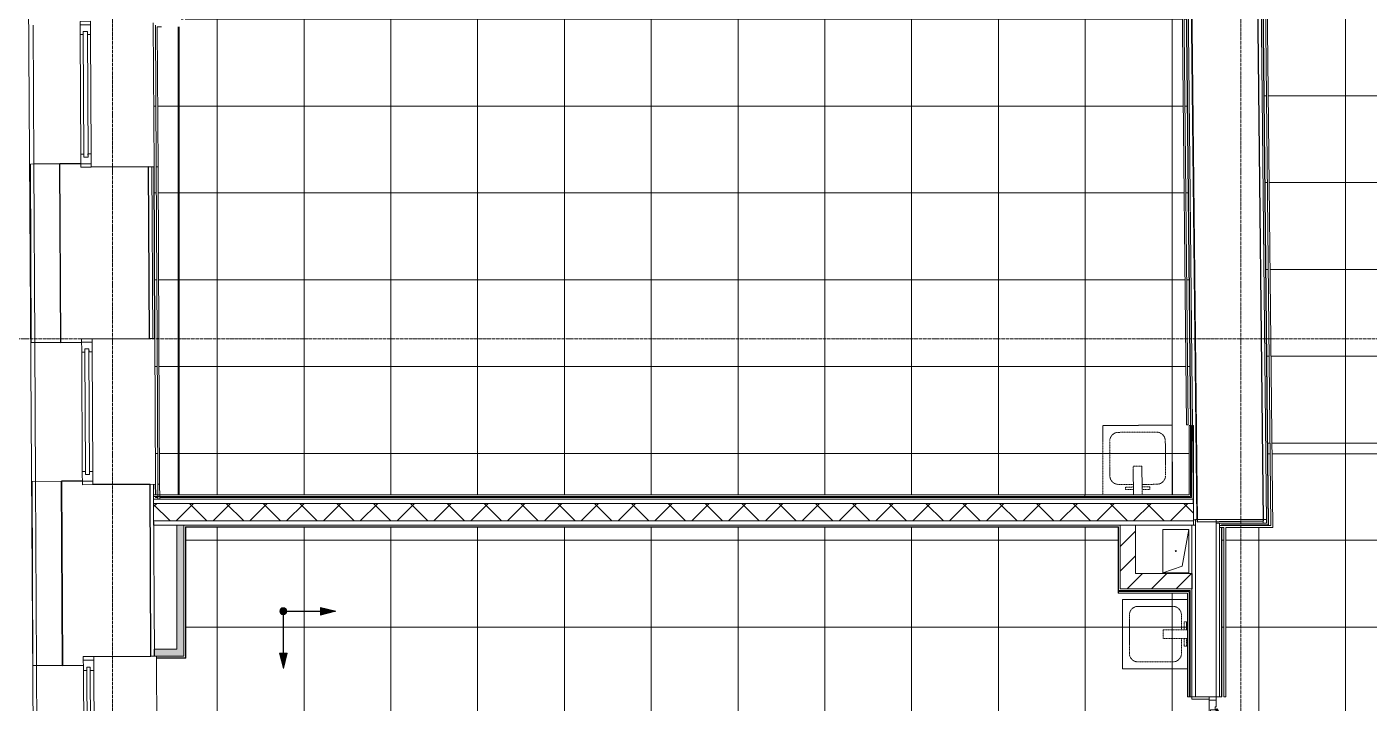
# Model space of a CAD drawing. Header units: millimetres. Extents: x -10915 to 60194, y -32941 to 46712.
# Drawn here: x -6994 to 738, y 10847 to 14742 of the extents above; entities that cross this region are included whole.
import ezdxf

# ---------------------------------------------------------------- set-up
doc = ezdxf.new("R2010")
doc.units = ezdxf.units.MM
for name, pattern in [('200_ШТРИХ_ш1п0_6_', [1.6, 1, -0.6]), ('ADSK_Линия сетки', [25, 20, -2.5, 0, -2.5]), ('ADSK_Штриховая_ш3 п1_5', [4.5, 3, -1.5])]:
    doc.linetypes.add(name, pattern=pattern)
for name, color, linetype, lineweight in [('_ Окна', 7, 'Continuous', 9), ('Двери', 7, 'Continuous', 9), ('Обобщенные модели', 7, 'Continuous', 18), ('Окна', 7, 'Continuous', 9), ('Оси', 7, 'Continuous', 9), ('Перекрытие', 7, 'Continuous', 18), ('Перекрытие штриховка', 7, 'Continuous', 18), ('Сантехника', 7, 'Continuous', 18), ('Стены внутренние', 7, 'Continuous', 18), ('Стены наружные', 7, 'Continuous', 18), ('Стены несущие', 7, 'Continuous', 30), ('Стены отделка', 7, 'Continuous', 30), ('Стены перегородки', 7, 'Continuous', 30), ('Стены штриховка', 7, 'Continuous', 9), ('Узлы', 7, 'Continuous', 18)]:
    doc.layers.add(name, color=color, linetype=linetype, lineweight=lineweight)
doc.layers.add('Линии', color=7, linetype='Continuous', lineweight=9, true_color=0x00a600)
doc.layers.add('Линии разделители', color=4, linetype='ADSK_Штриховая_ш3 п1_5', lineweight=40, true_color=0x00ffff)
pattern_1 = [(45, (0, 0), (-70.7107, 70.7107), [])]

# ---------------------------------------------------------------- blocks, each defined once
blk = doc.blocks.new('АС_Дверь_Однопольная_Алюминиевая - 1030х2200 алюм Д31п-3645205-План полов 2-го этажа')
at = {"layer": 'Двери'}
for p, q in [((-390, -20), (-370, -20)), ((-390, -60), (-390, -20)), ((-370, -60), (-390, -60)), ((-370, -20), (-370, -60)), ((-370, -20), (-303, -20)), ((-370, -60), (-370, -20)), ((-331, -60), (-370, -60)), ((-331, -53.5), (-331, -60)), ((-314.5, -53.5), (-331, -53.5)), ((-314.5, -26.5), (-314.5, -53.5)), ((-303, -26.5), (-314.5, -26.5)), ((-303, -20), (-303, -26.5)), ((500.3, -67.9), (-171.7, -455.9)), ((-160.6, -439.1), (480.2, -69.1)), ((511.1, -86.5), (500.3, -67.9)), ((553, -20), (620, -20)), ((553, -26.5), (553, -20)), ((564.5, -26.5), (553, -26.5)), ((564.5, -53.5), (564.5, -26.5)), ((581, -53.5), (564.5, -53.5)), ((581, -60), (581, -53.5)), ((620, -60), (581, -60)), ((620, -20), (640, -20)), ((620, -60), (620, -20)), ((620, -20), (620, -60)), ((640, -60), (620, -60)), ((640, -20), (640, -60)), ((-161, -474.5), (511.1, -86.5)), ((500.2, -103.8), (-140.6, -473.8)), ((-171.7, -455.9), (-161, -474.5))]:
    blk.add_line(p, q, dxfattribs=at)
at = {"layer": 'Двери', "lineweight": 30}
for p, q in [((480.2, -69.1), (530.5, -40.1)), ((480.2, -69.1), (484.7, -76.9)), ((484.7, -76.9), (500.3, -67.9)), ((570.4, -63.3), (500.2, -103.8)), ((500.3, -67.9), (511.1, -86.5)), ((530.5, -40.1), (533.7, -45.7)), ((533.7, -45.7), (543.7, -40)), ((543.7, -40), (557.2, -63.4)), ((557.2, -63.4), (567.1, -57.6)), ((567.1, -57.6), (570.4, -63.3)), ((511.1, -86.5), (495.5, -95.5)), ((495.5, -95.5), (500.2, -103.8)), ((-210.9, -468.1), (-160.6, -439.1)), ((-156.1, -446.9), (-171.7, -455.9)), ((-171.7, -455.9), (-161, -474.5)), ((-160.6, -439.1), (-156.1, -446.9)), ((-217.6, -479.5), (-207.6, -473.7)), ((-204.1, -502.9), (-217.6, -479.5)), ((-214, -508.6), (-204.1, -502.9)), ((-210.8, -514.3), (-214, -508.6)), ((-207.6, -473.7), (-210.9, -468.1)), ((-140.6, -473.8), (-210.8, -514.3)), ((-161, -474.5), (-145.4, -465.5)), ((-145.4, -465.5), (-140.6, -473.8))]:
    blk.add_line(p, q, dxfattribs=at)
blk = doc.blocks.new('SND_2D_Раковина - 400х400-V9-План полов 2-го этажа')
at = {"layer": 'Сантехника', "linetype": '200_ШТРИХ_ш1п0_6_'}
for p, q in [((-200, 220), (200, 220)), ((-200, -155), (-200, 220)), ((-200, 220), (-200, -155)), ((200, 220), (-200, 220)), ((110, 180), (-110, 180)), ((200, 220), (200, -155)), ((200, -155), (200, 220)), ((-160, 130), (-160, -70)), ((160, -70), (160, 130)), ((-25, -155), (-25, -15)), ((-25, -15), (25, -15)), ((25, -15), (25, -155)), ((-110, -120), (-25, -120)), ((-70, -135), (-70, -150)), ((-25, -135), (-70, -135)), ((-70, -150), (-25, -150)), ((25, -120), (110, -120)), ((25, -135), (70, -135)), ((70, -150), (25, -150)), ((70, -135), (70, -150))]:
    blk.add_line(p, q, dxfattribs=at)
for centre, start, end in [((-110, 130), 90, 180), ((110, 130), 360, 90), ((-110, -70), 180, 270), ((110, -70), 270, 360)]:
    blk.add_arc(centre, 50, start, end, dxfattribs=at)
blk = doc.blocks.new('GM_Отверстие прямоугольное _в плите_ - Отверстие-1400775-План полов 2-го этажа')
at = {"layer": 'Обобщенные модели'}
for p, q in [((-75, -125), (-75, 125)), ((-75, 125), (75, 125)), ((75, 125), (-75, 125)), ((-75, 125), (-75, -125)), ((-75, -125), (-37.5, 87.5)), ((-37.5, 87.5), (75, 125)), ((75, 125), (75, -125)), ((75, -125), (75, 125)), ((75, -125), (-75, -125)), ((-75, -125), (75, -125))]:
    blk.add_line(p, q, dxfattribs=at)
for start, end in [(360, 180), (180, 360), (60, 165), (300, 360), (195, 270)]:
    blk.add_arc((0, 0), 2.5, start, end, dxfattribs=at)
blk = doc.blocks.new('окна_rehau_однопольное_фрамуга_сверху - 800х2240 _нов_-V53-План полов 2-го этажа')
at = {"layer": '_ Окна', "lineweight": 18}
for p, q in [((-344, 135), (-420, 135)), ((-420, 135), (-420, 75)), ((-362, 93), (-362, 117)), ((-362, 117), (-344, 117)), ((-362, 93), (-344, 93)), ((-344, 117), (-344, 135)), ((-344, 93), (-344, 75)), ((344, 135), (344, 117)), ((420, 135), (344, 135)), ((344, 117), (362, 117)), ((344, 93), (344, 75)), ((362, 93), (344, 93)), ((362, 117), (362, 93)), ((420, 75), (420, 135)), ((-420, 75), (-362, 75)), ((-344, 75), (-362, 75)), ((362, 75), (344, 75)), ((362, 75), (420, 75))]:
    blk.add_line(p, q, dxfattribs=at)
at = {"layer": '_ Окна'}
for p, q in [((-400, 75), (-400, 135)), ((-362, 93), (362, 93)), ((-344, 117), (344, 117)), ((400, 75), (400, 135))]:
    blk.add_line(p, q, dxfattribs=at)
at = {"layer": 'Окна'}
for p, q in [((-344, 135), (344, 135)), ((344, 75), (-344, 75))]:
    blk.add_line(p, q, dxfattribs=at)
blk = doc.blocks.new('окно трехпол с фрамугой - 1800 и 1820х2300_h___нов_ ок15-2116718-План полов 2-го этажа')
at = {"layer": '_ Окна', "lineweight": 18}
for p, q in [((-830, 135), (-910, 135)), ((-910, 135), (-910, 75)), ((-850, 95), (-850, 115)), ((-850, 115), (-830, 115)), ((-850, 95), (-830, 95)), ((-830, 115), (-830, 135)), ((-830, 95), (-830, 75)), ((-410, 135), (-470, 135)), ((-470, 135), (-470, 115)), ((-470, 115), (-450, 115)), ((-470, 95), (-470, 75)), ((-450, 95), (-470, 95)), ((-450, 115), (-450, 95)), ((-430, 95), (-430, 115)), ((-430, 115), (-410, 115)), ((-430, 95), (-410, 95)), ((-410, 115), (-410, 135)), ((-410, 95), (-410, 75)), ((470, 135), (410, 135)), ((410, 135), (410, 115)), ((410, 115), (430, 115)), ((410, 95), (410, 75)), ((430, 95), (410, 95)), ((430, 115), (430, 95)), ((450, 95), (450, 115)), ((450, 115), (470, 115)), ((450, 95), (470, 95)), ((470, 115), (470, 135)), ((470, 95), (470, 75)), ((830, 135), (830, 115)), ((910, 135), (830, 135)), ((830, 115), (850, 115)), ((830, 95), (830, 75)), ((850, 95), (830, 95)), ((850, 115), (850, 95)), ((910, 75), (910, 135)), ((-910, 75), (-850, 75)), ((-830, 75), (-850, 75)), ((-450, 75), (-470, 75)), ((-450, 75), (-430, 75)), ((-410, 75), (-430, 75)), ((430, 75), (410, 75)), ((430, 75), (450, 75)), ((470, 75), (450, 75)), ((850, 75), (830, 75)), ((850, 75), (910, 75))]:
    blk.add_line(p, q, dxfattribs=at)
at = {"layer": '_ Окна'}
for p, q in [((-890, 75), (-890, 135)), ((-850, 95), (-450, 95)), ((-830, 115), (-470, 115)), ((-430, 95), (430, 95)), ((-410, 115), (410, 115)), ((450, 95), (850, 95)), ((470, 115), (830, 115)), ((890, 75), (890, 135))]:
    blk.add_line(p, q, dxfattribs=at)
at = {"layer": 'Окна'}
for p, q in [((-830, 135), (-470, 135)), ((-410, 135), (410, 135)), ((470, 135), (830, 135)), ((-470, 75), (-830, 75)), ((410, 75), (-410, 75)), ((830, 75), (470, 75))]:
    blk.add_line(p, q, dxfattribs=at)
blk = doc.blocks.new('SND_2D_Раковина - 400х400-V68-План полов 2-го этажа')
at = {"layer": 'Сантехника', "linetype": '200_ШТРИХ_ш1п0_6_'}
for p, q in [((0, 180), (-200, 180)), ((-200, 180), (-200, -220)), ((-200, -220), (-200, 180)), ((-200, 180), (0, 180)), ((-25, 180), (-25, 15)), ((25, 15), (25, 179.9)), ((200, -220), (200, 179.4)), ((200, 179.4), (200, -220)), ((-110, 120), (-25, 120)), ((-70, 150), (-25, 150)), ((-70, 135), (-70, 150)), ((-25, 135), (-70, 135)), ((70, 150), (25, 150)), ((25, 135), (70, 135)), ((25, 120), (110, 120)), ((70, 135), (70, 150)), ((-160, -130), (-160, 70)), ((-25, 15), (25, 15)), ((160, 70), (160, -130)), ((-200, -220), (200, -220)), ((200, -220), (-200, -220)), ((110, -180), (-110, -180))]:
    blk.add_line(p, q, dxfattribs=at)
for centre, start, end in [((-110, 70), 90, 180), ((110, 70), 0, 90), ((-110, -130), 180, 270), ((110, -130), 270, 0)]:
    blk.add_arc(centre, 50, start, end, dxfattribs=at)

msp = doc.modelspace()

# ---------------------------------------------------------------- hatches: boundary and pattern name
at = {"layer": 'Перекрытие штриховка', "lineweight": 9, "true_color": 0x787878}
h = msp.add_hatch(dxfattribs=at)
h.set_pattern_fill('FP_29', color=8, style=0, pattern_type=2)
h.set_pattern_definition([(270, (11602.2, 23845), (500, 3e-14), []), (0, (11602.2, 23845), (0, 500), [])])
h.paths.add_polyline_path([(2656.455, 18616), (2658.455, 18616), (2658.403, 18617.961), (2656.54, 18616.085)])
h.paths.add_polyline_path([(74.9, 19978), (72.879, 19980), (73.139, 19978)])
h.paths.add_polyline_path([(167.905, 12283.783), (111.036, 17753.025), (121.038, 17752.869), (177.905, 12283.783), (2674.737, 12283.783), (2633.605, 18593), (2336.299, 18593), (2336.299, 19955), (2346.299, 19955), (2346.299, 18603), (2656.54, 18603), (2656.455, 18616), (2361.299, 18616), (2361.299, 18618), (2359.299, 18618), (2359.299, 19955), (2371.299, 19955), (2371.299, 20612), (2757.261, 20612), (2757.246, 20615), (2605.402, 20615), (2605.402, 20612.525), (2593.402, 20612.525), (2593.402, 20615), (2371.299, 20615), (2371.299, 20625), (2593.402, 20625), (2593.402, 23461.482), (2497.87, 23461.497), (2497.87, 23463.482), (2495.87, 23463.482), (2496.823, 25728.4), (2497.87, 25728.4), (2497.881, 25730.4), (2593.402, 25730.4), (2593.402, 31451.28), (2497.872, 31451.28), (2497.87, 31453.28), (2495.87, 31453.28), (2495.87, 33778.306), (2497.87, 33778.306), (2497.87, 33780.306), (2690.328, 33780.306), (2680.362, 35740.947), (2487.87, 35740.947), (2487.87, 36368.493), (1700, 36368.493), (1700, 36378.493), (2487.87, 36378.493), (2487.87, 36391.493), (1700, 36391.493), (1700, 36443.493), (1614.608, 36443.493), (1617.206, 36438.993), (807.472, 35971.493), (802.972, 35979.287), (793.749, 35975.261), (768.312, 36019.32), (759.652, 36014.32), (755.152, 36022.115), (1485, 36443.493), (515, 36443.493), (690.592, 36342.115), (686.092, 36334.32), (694.752, 36329.32), (668.752, 36284.287), (677.413, 36279.287), (672.913, 36271.493), (382.794, 36438.993), (385.392, 36443.493), (300, 36443.493), (300, 36391.493), (101.477, 36391.493), (101.546, 36378.493), (300, 36378.493), (300, 36368.493), (101.546, 36368.493), (105.123, 35171.372), (95.123, 35171.342), (91.471, 36391.492), (78.477, 36391.493), (82.123, 35171.303), (50.123, 35171.207), (50.379, 35085.815), (54.871, 35088.427), (524.788, 34280.094), (517.008, 34275.571), (522.033, 34266.925), (477.078, 34240.791), (482.104, 34232.146), (474.323, 34227.622), (50.766, 34956.208), (53.664, 33986.213), (154.518, 34162.107), (162.325, 34157.63), (167.299, 34166.306), (212.41, 34140.44), (217.384, 34149.115), (225.192, 34144.639), (58.56, 33854.021), (54.052, 33856.606), (54.307, 33771.214), (86.307, 33771.273), (105.647, 27299.338), (73.647, 27299.243), (73.902, 27213.851), (78.394, 27216.462), (548.312, 26408.129), (540.531, 26403.606), (544.585, 26394.395), (500.602, 26368.826), (505.628, 26360.181), (497.847, 26355.657), (74.289, 27084.244), (77.188, 26114.248), (178.041, 26290.142), (185.849, 26285.666), (190.823, 26294.341), (235.934, 26268.475), (240.908, 26277.151), (248.715, 26272.674), (82.083, 25982.056), (77.575, 25984.641), (77.831, 25899.249), (109.831, 25899.309), (125.636, 20612), (138.631, 20612), (123.636, 25899.386), (132.831, 25899.338), (148.622, 20625), (342.111, 20625), (342.111, 20615), (148.623, 20614.683), (148.666, 20612), (342.111, 20612), (342.111, 19978), (74.9, 19978), (75.139, 19965), (342.111, 19965), (342.111, 19955), (98.14, 19955), (106.479, 19153.054), (96.48, 19152.95), (88.14, 19955), (75.139, 19955), (83.48, 19152.815), (51.482, 19152.482), (52.37, 19067.094), (56.843, 19069.739), (532.736, 18264.91), (524.989, 18260.329), (530.079, 18251.721), (485.319, 18225.254), (490.408, 18216.646), (482.661, 18212.066), (53.717, 18937.493), (63.803, 17967.546), (163.35, 18144.183), (171.19, 18139.764), (176.1, 18148.476), (221.401, 18122.945), (226.311, 18131.657), (234.152, 18127.238), (69.677, 17835.394), (65.15, 17837.945), (66.038, 17752.558), (98.037, 17752.869), (154.904, 12283.783), (159.16, 12283.783)])
h.paths.add_polyline_path([(2685.031, 12283.783), (2697.738, 12283.783), (2656.54, 18593), (2643.607, 18592.652), (2684.738, 12283.783)])
h.paths.add_polyline_path([(65.071, 17845.552), (66.746, 17848.525), (65.04, 17848.525)])
h.paths.add_polyline_path([(52.49, 19055.548), (54.185, 19056.55), (52.449, 19059.487), (52.479, 19056.55)])
h.paths.add_polyline_path([(113.696, 20580), (120, 20580), (120, 20600), (113.666, 20600), (113.696, 20590.021), (93.696, 20589.961), (93.726, 20580), (109.568, 20580)])
h.paths.add_polyline_path([(125.636, 20610), (125.63, 20612), (123.666, 20610), (125.63, 20610)])
h.paths.add_polyline_path([(2733.739, 20625), (2757.195, 20625), (2742.747, 23461.482), (2605.402, 23461.482), (2605.402, 20625), (2731.173, 20625)])
h.paths.add_polyline_path([(2742.747, 23467.452), (2754.747, 23467.513), (2754.715, 23473.482), (2742.716, 23473.482), (2742.747, 23467.513)])
h.paths.add_polyline_path([(2743.306, 25718.4), (2743.275, 25724.431), (2731.275, 25724.37), (2731.306, 25718.4), (2743.299, 25718.4)])
h.paths.add_polyline_path([(2722.455, 25730.4), (2731.245, 25730.4), (2702.114, 31451.28), (2605.402, 31451.28), (2605.402, 25730.4)])
h.paths.add_polyline_path([(77.553, 25992.248), (79.25, 25995.208), (77.544, 25995.208)])
h.paths.add_polyline_path([(73.937, 27202.304), (75.64, 27203.294), (73.925, 27206.243), (73.934, 27203.294)])
h.paths.add_polyline_path([(118.647, 27299.377), (99.307, 33771.348), (109.307, 33771.303), (128.647, 27299.407)])
h.paths.add_polyline_path([(2702.114, 31461.539), (2704.108, 31462.674), (2704.105, 31463.28), (2702.106, 31463.007)])
h.paths.add_polyline_path([(54.029, 33864.213), (55.726, 33867.173), (54.02, 33867.173)])
h.paths.add_polyline_path([(50.413, 35074.269), (52.116, 35075.258), (50.401, 35078.208), (50.41, 35075.258)])
h.paths.add_polyline_path([(2680.159, 35780.947), (2677.122, 36368.493), (2527.87, 36368.493), (2527.87, 35780.947), (2679.172, 35780.947)])
h.paths.add_polyline_path([(2527.87, 36378.493), (2677.122, 36378.493), (2677.055, 36391.493), (2527.87, 36391.493)])
h.paths.add_polyline_path([(78.477, 36391.493), (78.441, 36393.493), (77.343, 36392.623), (78.471, 36391.499)])
h.paths.add_polyline_path([(2677.122, 36391.493), (2679.055, 36391.493), (2679.045, 36393.493), (2677.096, 36391.493)])
h.paths.add_polyline_path([(1604.046, 36441.787), (1607, 36443.493), (1603.061, 36443.493)])
h.paths.add_polyline_path([(395.954, 36441.787), (395.954, 36443.493), (393, 36443.493)])
h = msp.add_hatch(dxfattribs=at)
h.set_pattern_fill('FP_64', color=8, style=0, pattern_type=2)
h.set_pattern_definition([(270, (-897.8, 48285.6), (500, 3e-14), []), (0, (-897.8, 48285.6), (0, 500), [])])
h.paths.add_polyline_path([(-6253.852, 12032.228), (-6252.239, 12034.228), (-6253.863, 12034.228)])
h.paths.add_polyline_path([(-1199.501, 12034.228), (-899.4, 12034.228), (-899.4, 12037.228), (-6228.878, 12037.228), (-6228.801, 12034.228), (-1722.943, 12034.228)])
h.paths.add_polyline_path([(-6239.239, 12034.228), (-6238.862, 12034.228), (-6239.239, 12037.228), (-6251.878, 12037.228), (-6251.863, 12034.228)])
h.paths.add_polyline_path([(-414.337, 12047.228), (-299.4, 12047.228), (-299.4, 12447.228), (-290.82, 12447.228), (-345.939, 17748.274), (-3.966, 17752.558), (-4.166, 17846.833), (4.055, 17846.825), (4.158, 17836.919), (56.161, 17836.919), (56.311, 17822.46), (65.31, 17822.554), (65.15, 17837.945), (61.837, 17839.813), (65.071, 17845.552), (65.03, 17849.492), (21.445, 17874.055), (26.355, 17882.767), (18.514, 17887.185), (63.803, 17967.546), (53.717, 18937.493), (6.767, 19016.895), (14.515, 19021.476), (9.425, 19030.083), (52.479, 19056.55), (51.482, 19061.122), (49.096, 19065.158), (52.37, 19067.094), (51.482, 19082.478), (43.21, 19082.392), (42.566, 19067.385), (-8.631, 19066.852), (-8.631, 19056.852), (-17.527, 19056.759), (-18.514, 19151.754), (-360.497, 19148.323), (-365.711, 19649.762), (-766.616, 19649.762), (-766.616, 20006.342), (-779.616, 20006.342), (-779.616, 19636.762), (-378.576, 19636.762), (-373.494, 19148.063), (-383.498, 19148.323), (-388.576, 19626.762), (-789.616, 19626.762), (-789.616, 20006.342), (-6083.134, 20006.342), (-6083.134, 19466.377), (-6267.005, 19466.377), (-6248.08, 15788.879), (-6142.158, 15788.879), (-6142.158, 19459.434), (-6130.158, 19459.434), (-6130.158, 15788.879), (-6083.134, 15788.879), (-6083.134, 14741.859), (-6242.758, 14741.859), (-6228.862, 12047.228), (-676.058, 12047.228)])
h.paths.add_polyline_path([(-6251.929, 12047.228), (-6238.929, 12047.228), (-6252.758, 14751.859), (-6093.134, 14751.859), (-6093.134, 15778.879), (-6106.134, 15778.879), (-6106.134, 14766.859), (-6108.134, 14766.859), (-6108.134, 14764.859), (-6265.877, 14764.859), (-6252.239, 12107.558)])
h.paths.add_polyline_path([(-313.845, 12449.594), (-368.937, 17748.035), (-358.937, 17748.035), (-303.845, 12449.698), (-305.842, 12449.677)])
h.paths.add_polyline_path([(-6279.101, 15772.256), (-6118.134, 15772.256), (-6118.145, 15773.879), (-6283.05, 15772.902), (-6283.046, 15772.256)])
h.paths.add_polyline_path([(-6106.134, 20029.342), (-6108.134, 20031.342), (-6108.134, 20029.342)])
h.paths.add_polyline_path([(-6271.106, 15785.879), (-6258.116, 15785.879), (-6277.056, 19476.377), (-6093.134, 19476.377), (-6093.134, 20016.342), (-766.616, 20016.342), (-766.616, 20029.342), (-6106.134, 20028.832), (-6106.134, 19491.377), (-6108.134, 19490.725), (-6108.141, 19489.377), (-6290.123, 19489.377), (-6271.117, 15785.879)])
h.paths.add_polyline_path([(-360.496, 19649.762), (-353.71, 19649.762), (-353.835, 19661.762), (-365.836, 19661.762), (-365.711, 19649.762), (-363.711, 19649.762)])
h.paths.add_polyline_path([(-766.616, 20029.342), (-764.616, 20031.342), (-766.616, 20031.342), (-766.616, 20030.063)])
h = msp.add_hatch(dxfattribs=at)
h.set_pattern_fill('FP_80', color=8, style=0, pattern_type=2)
h.set_pattern_definition([(0, (9602.2, 34785.6), (0, 500), []), (90, (9602.2, 34785.6), (-500, 3e-14), [])])
h.paths.add_polyline_path([(-111.112, 9010.549), (-113.112, 9008.549), (-111.112, 9008.549)])
h.paths.add_polyline_path([(4926.531, 8620), (4926.531, 8630), (4928.531, 8630), (4928.531, 8632), (5307.317, 8632), (5307.317, 8620), (6107.317, 8620), (5448.516, 9000.359), (5468.516, 9035), (6187.317, 8620), (6237.317, 8620), (6237.317, 8632), (7113.134, 8632), (7112.784, 8635), (6237.317, 8635), (6237.317, 8645), (7113.134, 8645), (7113.134, 8940), (7389.915, 8940), (7389.915, 12033.264), (7026.078, 12033.264), (7026.078, 12228.783), (5835.63, 12228.783), (5835.63, 12238.783), (7049.078, 12238.935), (7049.078, 12251.783), (5835.63, 12251.783), (5835.63, 12283.783), (4135.63, 12283.783), (4135.63, 12251.783), (2699.947, 12251.783), (2699.934, 12253.783), (2697.933, 12253.783), (2697.738, 12283.783), (2684.738, 12283.783), (2685.096, 12238.783), (4135.63, 12238.783), (4135.63, 12228.783), (2675.096, 12228.783), (2674.737, 12283.783), (177.905, 12283.783), (182.317, 11859.483), (-88.112, 11859.483), (-88.112, 10884.483), (-98.112, 10884.483), (-98.112, 11859.483), (-111.112, 11859.483), (-111.112, 10884.483), (-143.112, 10884.483), (-143.112, 10812.977), (-139.741, 10814.644), (310.997, 10033.617), (305.509, 10030.449), (299.759, 10040.408), (276.376, 10026.908), (270.626, 10036.867), (264.95, 10033.699), (-143.112, 10740.483), (-143.112, 9854.483), (-111.112, 9854.483), (-111.112, 9010.549), (-98.112, 9010.549), (-98.112, 9854.483), (-88.112, 9854.483), (-88.112, 9033.549), (171.888, 9033.549), (171.888, 8655), (1108.065, 8655), (1108.065, 8645), (171.888, 8645), (172.512, 8632), (1164.565, 8632), (1164.565, 8630), (1166.565, 8630), (1166.565, 8620), (4903.531, 8620), (4903.531, 8626), (4913.531, 8626), (4913.531, 8620)])
h.paths.add_polyline_path([(7126.134, 8632), (7126.134, 8925), (7128.134, 8925), (7128.134, 8927), (7389.915, 8927), (7389.915, 8930), (7123.134, 8930), (7123.134, 8632)])
h.paths.add_polyline_path([(7126.134, 8630), (7128.134, 8630), (7126.134, 8632)])
h.paths.add_polyline_path([(150.166, 8632), (161.888, 8632), (161.888, 9023.549), (-88.112, 9023.549), (-88.112, 9010.549), (146.888, 9010.549), (146.888, 9008.549), (148.888, 9008.549), (149.791, 8709.38), (150.103, 8645)])
h.paths.add_polyline_path([(5081.805, 8635), (4932.531, 8635), (4932.531, 8645), (5307.317, 8645), (5307.317, 8635)])
h.paths.add_polyline_path([(-143.112, 10799.698), (-139.862, 10801.854), (-143.112, 10807.483), (-143.112, 10801.644)])
h.paths.add_polyline_path([(117.717, 11869.483), (172.212, 11869.483), (167.905, 12283.783), (154.904, 12283.783), (159.16, 11874.483), (157.16, 11874.483), (157.16, 11872.483), (-111.112, 11872.483), (-111.112, 11869.483), (111.036, 11869.483)])
h.paths.add_polyline_path([(-113.112, 11872.483), (-111.112, 11872.483), (-113.112, 11874.483)])
h.paths.add_polyline_path([(7386.79, 12043.264), (7389.915, 12043.264), (7389.915, 12056.264), (7051.078, 12056.264), (7051.078, 12058.264), (7049.078, 12058.264), (7049.078, 12228.783), (7036.078, 12228.783), (7036.078, 12043.264), (7230, 12043.264)])
h.paths.add_polyline_path([(7051.078, 12251.783), (7051.078, 12253.783), (7049.078, 12251.783)])
h.paths.add_polyline_path([(2709.869, 12263.783), (2719.747, 12263.783), (2719.747, 12275.098), (2709.795, 12275.034)])
h = msp.add_hatch(dxfattribs=at)
h.set_pattern_fill('FP_75', color=8, style=0, pattern_type=2)
h.set_pattern_definition([(0, (-2897.8, 58785.6), (0, 500), []), (90, (-2897.8, 58785.6), (-500, 3e-14), [])])
h.paths.add_polyline_path([(-708.112, 11860.228), (-706.112, 11860.228), (-706.167, 11862.173)])
h.paths.add_polyline_path([(-6078.435, 11860.228), (-6080.435, 11862.228), (-6080.435, 11860.228)])
h.paths.add_polyline_path([(-6234.963, 8741.38), (-6236.963, 8741.38), (-6236.953, 8739.38)])
h.paths.add_polyline_path([(-1375.112, 8741.38), (-1375.112, 9358.549), (-1373.112, 9358.549), (-1373.112, 9360.549), (-295.112, 9360.549), (-295.112, 9854.483), (-283.112, 9854.483), (-283.112, 9869.483), (-183.112, 9869.483), (-183.112, 9941.483), (-176.612, 9941.483), (-176.612, 9929.983), (-149.612, 9929.983), (-149.612, 9913.483), (-143.112, 9913.483), (-143.112, 10740.483), (-163.003, 10774.935), (-157.374, 10778.185), (-163.003, 10788.214), (-143.112, 10799.698), (-143.978, 10808.983), (-145.491, 10811.604), (-143.112, 10812.977), (-143.112, 10825.483), (-149.612, 10825.483), (-149.612, 10808.983), (-176.612, 10808.983), (-176.612, 10797.483), (-183.112, 10797.483), (-183.112, 10869.483), (-283.112, 10869.483), (-283.112, 10884.483), (-308.112, 10884.483), (-308.112, 11480.783), (-708.112, 11480.783), (-708.112, 11860.228), (-6078.435, 11860.228), (-6078.435, 11107.806), (-6080.435, 11107.806), (-6080.435, 11105.806), (-6247.098, 11105.806), (-6234.963, 8741.38), (-2769.827, 8741.38)])
h.paths.add_polyline_path([(-1373.112, 8739.38), (-1375.112, 8741.38), (-1375.112, 8739.38)])
h.paths.add_polyline_path([(-295.112, 9358.549), (-293.112, 9358.549), (-295.112, 9360.549)])
at = {"layer": 'Стены внутренние', "lineweight": 9}
h = msp.add_hatch(dxfattribs=at)
h.set_pattern_fill('FP_4', color=256, style=0, pattern_type=2)
h.set_pattern_definition([(45, (0, 0), (-106.066, 106.066), []), (135, (0, 0), (-106.066, -106.066), [])])
h.paths.add_polyline_path([(-6263.801, 11897.228), (-274.4, 11897.228), (-274.4, 11997.228), (-6263.801, 11997.228)])
at = {"layer": 'Стены внутренние'}
for points in [[(-6090.435, 11117.806), (-6090.435, 11872.228), (-6130.435, 11872.056), (-6130.435, 11117.806)], [(-6261.403, 11117.806), (-6130.435, 11117.806), (-6130.435, 11157.806), (-6259.365, 11157.806), (-6259.163, 11118.509), (-6261.403, 11118.406)]]:
    msp.add_hatch(color=256, dxfattribs=at).paths.add_polyline_path(points)
at = {"layer": 'Стены внутренние', "lineweight": 9, "true_color": 0x005b00}
h = msp.add_hatch(dxfattribs=at)
h.set_pattern_fill('FP_5', color=98, style=0, pattern_type=2)
h.set_pattern_definition(pattern_1)
h.paths.add_polyline_path([(-676.058, 11593.783), (-608.112, 11593.783), (-608.112, 11872.228), (-696.112, 11872.228), (-696.112, 11593.783)])
h = msp.add_hatch(dxfattribs=at)
h.set_pattern_fill('FP_5', color=98, style=0, pattern_type=2)
h.set_pattern_definition(pattern_1)
h.paths.add_polyline_path([(-696.112, 11505.783), (-280.921, 11505.783), (-280.921, 11593.783), (-696.112, 11593.783)])
at = {"layer": 'Узлы', "true_color": 0xff0000}
for points in [[(-5517.329, 11356.994), (-5512.153, 11357.676), (-5507.329, 11359.674), (-5503.187, 11362.852), (-5500.009, 11366.994), (-5498.011, 11371.818), (-5497.329, 11376.994), (-5498.011, 11382.17), (-5500.009, 11386.994), (-5503.187, 11391.136), (-5507.329, 11394.315), (-5512.153, 11396.313), (-5517.329, 11396.994), (-5522.506, 11396.313), (-5527.329, 11394.315), (-5531.471, 11391.136), (-5534.65, 11386.994), (-5536.648, 11382.17), (-5537.329, 11376.994), (-5536.648, 11371.818), (-5534.65, 11366.994), (-5531.471, 11362.852), (-5527.329, 11359.674), (-5522.506, 11357.676)], [(-5302.678, 11353.369), (-5214.508, 11376.994), (-5302.678, 11398.977), (-5302.678, 11359.674)], [(-5516.09, 11046.779), (-5494.107, 11134.95), (-5539.715, 11134.95)]]:
    msp.add_hatch(color=1, dxfattribs=at).paths.add_polyline_path(points)

# ---------------------------------------------------------------- linework, layer by layer
at = {"layer": 'Линии', "color": 1, "lineweight": 30, "true_color": 0xff0000}
for q in [(-5217.329, 11376.994), (-5517.329, 11076.994)]:
    msp.add_line((-5517.329, 11376.994), q, dxfattribs=at)
at = {"layer": 'Линии', "color": 1, "lineweight": 18, "true_color": 0xff0000}
for p, q in [((-5214.508, 11376.994), (-5302.678, 11398.977)), ((-5302.678, 11398.977), (-5302.678, 11353.369)), ((-5302.678, 11353.369), (-5214.508, 11376.994)), ((-5539.715, 11134.95), (-5516.09, 11046.779)), ((-5494.107, 11134.95), (-5539.715, 11134.95)), ((-5516.09, 11046.779), (-5494.107, 11134.95))]:
    msp.add_line(p, q, dxfattribs=at)
for start, end in [(0, 180), (180, 0)]:
    msp.add_arc((-5517.329, 11376.994), 20, start, end, dxfattribs=at)
at = {"layer": 'Линии разделители', "color": 7}
for p, q in [((-6118.134, 12047.228), (-6118.134, 14741.859)), ((-6118.134, 12034.228), (-6118.134, 12037.478))]:
    msp.add_line(p, q, dxfattribs=at)
at = {"layer": 'Оси', "linetype": 'ADSK_Линия сетки'}
for p, q in [((-0.435, -5289.091), (-0.435, 44222.998)), ((-6500.435, -5289.091), (-6500.435, 44110.064)), ((-10114.729, 12945), (56004.853, 12945))]:
    msp.add_line(p, q, dxfattribs=at)
at = {"layer": 'Перекрытие'}
for p, q in [((154.904, 12283.783), (167.905, 12283.783)), ((177.905, 12283.783), (2674.737, 12283.783)), ((-283.112, 10869.483), (-283.112, 10884.483)), ((-183.112, 10869.483), (-283.112, 10869.483))]:
    msp.add_line(p, q, dxfattribs=at)
at = {"layer": 'Стены внутренние'}
for p, q in [((-6248.622, 13935.799), (-6252.81, 14751.859)), ((-6217.758, 14741.859), (-6242.758, 14741.859)), ((-6242.758, 14741.859), (-6238.622, 13935.85)), ((-6239.239, 12107.624), (-6243.55, 12947.613)), ((-6233.55, 12947.665), (-6229.239, 12107.676))]:
    msp.add_line(p, q, dxfattribs=at)
at = {"layer": 'Стены наружные'}
for p, q in [((-7018.777, 20423.329), (-6949.882, 9343.941)), ((-6953.715, 13952.18), (-6957.821, 14752.17)), ((-6265.877, 14764.859), (-6261.621, 13935.732)), ((-6944.332, 12124.006), (-6948.438, 12923.995)), ((-6256.55, 12947.547), (-6252.239, 12107.558)), ((-6930.065, 9344.043), (-6938.893, 11064.02)), ((-6247.158, 11117.571), (-6259.158, 11117.509)), ((-6247.098, 11105.806), (-6237.818, 9297.595))]:
    msp.add_line(p, q, dxfattribs=at)
at = {"layer": 'Стены несущие'}
for p, q in [((-313.941, 17748.607), (-253.05, 11892.507)), ((66.038, 17752.558), (126.93, 11896.458)), ((-253.174, 11904.483), (-305.842, 16969.649)), ((-6683.718, 13953.566), (-6803.717, 13952.95)), ((-6798.44, 12924.765), (-6803.717, 13952.95)), ((-6293.621, 13935.568), (-6623.617, 13933.874)), ((-6288.549, 12947.382), (-6293.621, 13935.568)), ((-6798.44, 12924.765), (-6678.442, 12925.381)), ((-6618.545, 12945.689), (-6288.549, 12947.382)), ((-6674.336, 12125.392), (-6794.334, 12124.776)), ((-6794.334, 12124.776), (-6788.894, 11064.79)), ((-6788.9, 11065.79), (-6794.334, 12124.776)), ((-6284.239, 12107.393), (-6614.234, 12105.7)), ((-6279.158, 11117.406), (-6284.239, 12107.393)), ((-253.05, 11892.507), (126.93, 11896.458)), ((-6788.894, 11064.79), (-6668.896, 11065.406)), ((-6669.158, 11116.405), (-6669.153, 11115.405)), ((-6609.153, 11115.713), (-6279.158, 11117.406))]:
    msp.add_line(p, q, dxfattribs=at)
at = {"layer": 'Стены отделка', "lineweight": 9}
for p, q in [((-368.937, 17748.035), (-313.845, 12449.594)), ((-303.845, 12449.698), (-358.938, 17748.139)), ((-345.939, 17748.274), (-290.82, 12447.228)), ((159.16, 11874.483), (98.037, 17752.89)), ((111.036, 17753.025), (172.212, 11869.483)), ((182.317, 11859.483), (121.035, 17753.129)), ((-6953.715, 13952.18), (-6973.715, 13952.078)), ((-6973.715, 13952.078), (-6968.438, 12923.893)), ((-6803.717, 13952.95), (-6953.715, 13952.18)), ((-6261.621, 13935.732), (-6293.621, 13935.568)), ((-6256.55, 12947.547), (-6261.621, 13935.732)), ((-6238.622, 13935.85), (-6248.622, 13935.799)), ((-6248.622, 13935.799), (-6243.55, 12947.613)), ((-6233.55, 12947.665), (-6238.622, 13935.85)), ((-6968.438, 12923.893), (-6948.438, 12923.995)), ((-6948.443, 12924.995), (-6948.438, 12923.995)), ((-6948.438, 12923.995), (-6798.44, 12924.765)), ((-6288.549, 12947.382), (-6256.55, 12947.547)), ((-6288.549, 12947.382), (-6288.549, 12947.382)), ((-6268.55, 12947.485), (-6268.555, 12948.485)), ((-6243.55, 12947.613), (-6233.55, 12947.665)), ((-313.845, 12449.594), (-303.845, 12449.698)), ((-299.4, 12447.228), (-299.4, 12047.228)), ((-290.82, 12447.228), (-299.4, 12447.228)), ((-278.819, 12447.228), (-273.16, 11902.997)), ((-274.4, 12447.228), (-278.819, 12447.228)), ((-274.4, 11872.228), (-274.4, 12447.228)), ((-6794.334, 12124.776), (-6964.332, 12123.903)), ((-6964.332, 12123.903), (-6958.892, 11063.917)), ((-6252.239, 12107.558), (-6284.239, 12107.393)), ((-6251.929, 12047.228), (-6252.239, 12107.558)), ((-6229.239, 12107.676), (-6239.239, 12107.624)), ((-6239.239, 12107.624), (-6238.862, 12034.228)), ((-6228.862, 12034.228), (-6229.239, 12107.676)), ((-6259.16, 11117.806), (-6263.93, 12047.228)), ((-6263.801, 12022.228), (-6263.801, 11872.228)), ((-6263.801, 12022.228), (-899.4, 12022.228)), ((-899.4, 12047.228), (-6251.929, 12047.228)), ((-6251.878, 12037.228), (-899.4, 12037.228)), ((-6251.863, 12034.228), (-6251.878, 12037.228)), ((-6238.862, 12034.228), (-6251.863, 12034.228)), ((-899.4, 12034.228), (-6228.862, 12034.228)), ((-6228.801, 12022.228), (-899.4, 12022.228)), ((-299.4, 12047.228), (-899.4, 12047.228)), ((-899.4, 12037.228), (-899.4, 12034.228)), ((-899.4, 12022.228), (-274.4, 12022.228)), ((-6263.801, 11872.228), (-6130.435, 11872.228)), ((-6130.435, 11872.228), (-6130.435, 11157.806)), ((-263.112, 11872.228), (-6090.435, 11872.228)), ((-6090.435, 11117.806), (-6090.435, 11872.228)), ((-6078.435, 11860.228), (-708.112, 11860.228)), ((-6078.435, 11107.806), (-6078.435, 11860.228)), ((-708.112, 11860.228), (-708.112, 11480.783)), ((-696.112, 11872.228), (-696.112, 11505.783)), ((-608.112, 11593.783), (-608.112, 11872.228)), ((-283.112, 10884.483), (-283.112, 11872.228)), ((-273.16, 11902.997), (-263.112, 11903.101)), ((146.867, 11904.483), (-143.112, 11904.483)), ((147.055, 11884.483), (-143.112, 11884.483)), ((-123.112, 11344.483), (-123.112, 11884.483)), ((-111.112, 11872.483), (157.18, 11872.483)), ((-111.112, 11869.483), (-111.112, 11872.483)), ((172.212, 11869.483), (-111.112, 11869.483)), ((-111.112, 10884.483), (-111.112, 11859.483)), ((-111.112, 11859.483), (-98.112, 11859.483)), ((-98.112, 11859.483), (-98.112, 10884.483)), ((-88.112, 11859.483), (182.317, 11859.483)), ((-88.112, 10884.483), (-88.112, 11859.483)), ((126.93, 11896.458), (127.054, 11884.453)), ((127.054, 11884.453), (147.053, 11884.661)), ((146.867, 11884.483), (146.867, 11904.483)), ((147.053, 11884.661), (147.055, 11884.483)), ((-280.921, 11593.783), (-608.112, 11593.783)), ((-280.921, 11505.783), (-280.921, 11593.783)), ((-708.112, 11480.783), (-308.112, 11480.783)), ((-280.921, 11505.783), (-696.112, 11505.783)), ((-308.112, 11480.783), (-308.112, 10884.483)), ((-6130.435, 11157.806), (-6261.403, 11157.806)), ((-6261.403, 11157.806), (-6261.403, 11117.806)), ((-6958.892, 11063.917), (-6938.893, 11064.02)), ((-6938.898, 11065.02), (-6938.893, 11064.02)), ((-6938.893, 11064.02), (-6788.894, 11064.79)), ((-6279.158, 11117.406), (-6259.158, 11117.509)), ((-6279.158, 11117.406), (-6279.158, 11117.406)), ((-6090.435, 11117.806), (-6261.403, 11117.806)), ((-6247.158, 11117.571), (-6247.098, 11105.806)), ((-6247.098, 11105.806), (-6080.435, 11105.806)), ((-308.112, 10884.483), (-263.112, 10884.483)), ((-143.112, 10884.483), (-111.112, 10884.483)), ((-98.112, 10884.483), (-88.112, 10884.483))]:
    msp.add_line(p, q, dxfattribs=at)
at = {"layer": 'Стены перегородки', "lineweight": 18}
for p, q in [((-143.112, 11904.483), (-263.112, 11904.483)), ((-263.112, 11904.483), (-263.112, 11344.483)), ((-143.112, 11904.483), (-143.112, 10884.483)), ((-263.112, 10884.483), (-263.112, 11344.483)), ((-263.112, 10884.483), (-183.112, 10884.483))]:
    msp.add_line(p, q, dxfattribs=at)
at = {"layer": 'Стены штриховка'}
for p, q in [((-343.94, 17748.295), (-288.819, 12447.228)), ((157.18, 11872.483), (96.037, 17752.869)), ((-278.819, 12447.228), (-325.841, 16969.441)), ((94.137, 16973.808), (147.053, 11884.661)), ((-6953.715, 13952.18), (-6948.443, 12924.995)), ((-6948.438, 12923.995), (-6953.715, 13952.18)), ((-6268.555, 12948.485), (-6273.621, 13935.67)), ((-6258.55, 12947.536), (-6263.621, 13935.722)), ((-290.82, 12447.228), (-284.4, 12447.228)), ((-290.4, 12038.228), (-290.4, 12447.228)), ((-284.4, 12032.228), (-284.4, 12447.228)), ((-6938.893, 11064.02), (-6944.332, 12124.006)), ((-6264.239, 12107.496), (-6263.93, 12047.228)), ((-6253.929, 12047.228), (-6254.239, 12107.547)), ((-6251.929, 12047.228), (-6263.93, 12047.228)), ((-6251.878, 12037.228), (-6263.878, 12037.228)), ((-6263.801, 11997.228), (-274.4, 11997.228)), ((-6253.852, 12032.228), (-6253.878, 12037.228)), ((-6238.852, 12032.228), (-6253.852, 12032.228)), ((-6238.862, 12034.228), (-6238.801, 12022.228)), ((-6228.862, 12034.228), (-6228.801, 12022.228)), ((-899.4, 12032.228), (-6228.852, 12032.228)), ((-899.4, 12047.228), (-899.4, 12037.228)), ((-290.4, 12038.228), (-899.4, 12038.228)), ((-899.4, 12034.228), (-899.4, 12032.228)), ((-284.4, 12032.228), (-899.4, 12032.228)), ((-6263.801, 11897.228), (-274.4, 11897.228)), ((-6090.435, 11872.228), (-6130.435, 11872.228)), ((-6080.435, 11862.228), (-706.112, 11862.228)), ((-6080.435, 11105.806), (-6080.435, 11862.228)), ((-706.112, 11862.228), (-706.112, 11480.783)), ((-111.112, 11869.483), (-123.112, 11869.483)), ((-111.112, 11859.483), (-123.112, 11859.483)), ((-113.112, 11874.483), (159.16, 11874.483)), ((-113.112, 11869.483), (-113.112, 11874.483)), ((-113.112, 10884.483), (-113.112, 11859.483)), ((157.18, 11872.483), (159.181, 11872.483)), ((159.181, 11872.483), (159.16, 11874.483)), ((-293.112, 11495.783), (-708.112, 11495.783)), ((-299.112, 11489.783), (-708.112, 11489.783)), ((-299.112, 11489.783), (-299.112, 10884.483)), ((-293.112, 11495.783), (-293.112, 10884.483)), ((-123.112, 10884.483), (-123.112, 11344.483)), ((-6259.158, 11117.509), (-6259.16, 11117.806)), ((-6247.108, 11107.806), (-6078.435, 11107.806)), ((-6080.435, 11105.806), (-6078.435, 11105.806)), ((-6078.435, 11105.806), (-6078.435, 11107.806))]:
    msp.add_line(p, q, dxfattribs=at)

# ---------------------------------------------------------------- block references
at = {"layer": 'Двери', "rotation": 89.99999999999991}
msp.add_blockref('АС_Дверь_Однопольная_Алюминиевая - 1030х2200 алюм Д31п-3645205-План полов 2-го этажа', (-203.112, 10244.483), dxfattribs=at)
at = {"layer": 'Обобщенные модели', "rotation": 180}
msp.add_blockref('GM_Отверстие прямоугольное _в плите_ - Отверстие-1400775-План полов 2-го этажа', (-375.921, 11723.081), dxfattribs=at)
at = {"layer": 'Окна', "rotation": 90.29404624676341}
for name, p in [('окна_rehau_однопольное_фрамуга_сверху - 800х2240 _нов_-V53-План полов 2-го этажа', (-6550.773, 14354.254)), ('окна_rehau_однопольное_фрамуга_сверху - 800х2240 _нов_-V53-План полов 2-го этажа', (-6541.391, 12526.079)), ('окно трехпол с фрамугой - 1800 и 1820х2300_h___нов_ ок15-2116718-План полов 2-го этажа', (-6529.484, 10206.11))]:
    msp.add_blockref(name, p, dxfattribs=at)
at = {"layer": 'Сантехника', "linetype": '200_ШТРИХ_ш1п0_6_'}
for name, p, rotation in [('SND_2D_Раковина - 400х400-V68-План полов 2-го этажа', (-595.65, 12227.227), 180.1712152764854), ('SND_2D_Раковина - 400х400-V9-План полов 2-го этажа', (-463.112, 11244.783), 90.00000000000064)]:
    msp.add_blockref(name, p, dxfattribs=dict(at, rotation=rotation))

doc.saveas('drawing.dxf')
